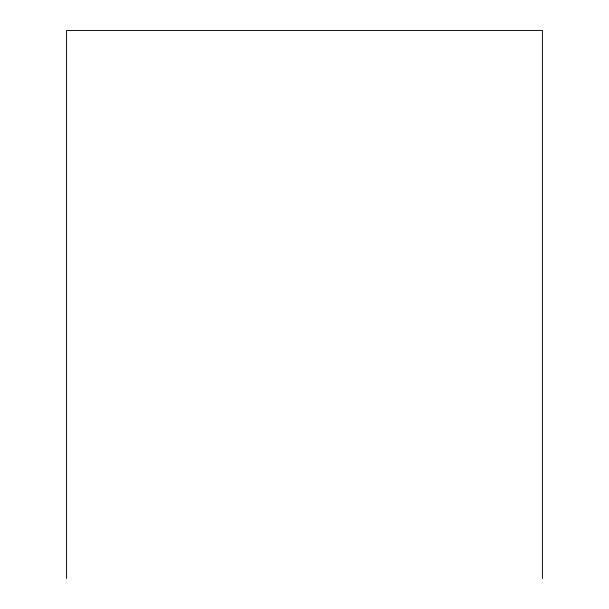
<?xml version="1.0" encoding="UTF-8"?>
<svg xmlns="http://www.w3.org/2000/svg" width="609" height="609" viewBox="0 0 609 609"><rect width="100%" height="100%" fill="white"/><g stroke="black" fill="none" stroke-linecap="round" stroke-linejoin="round"><path stroke-width="0.91" d="M542.421 578.55L542.421 30.45L66.579 30.45L66.579 578.55"/></g></svg>
